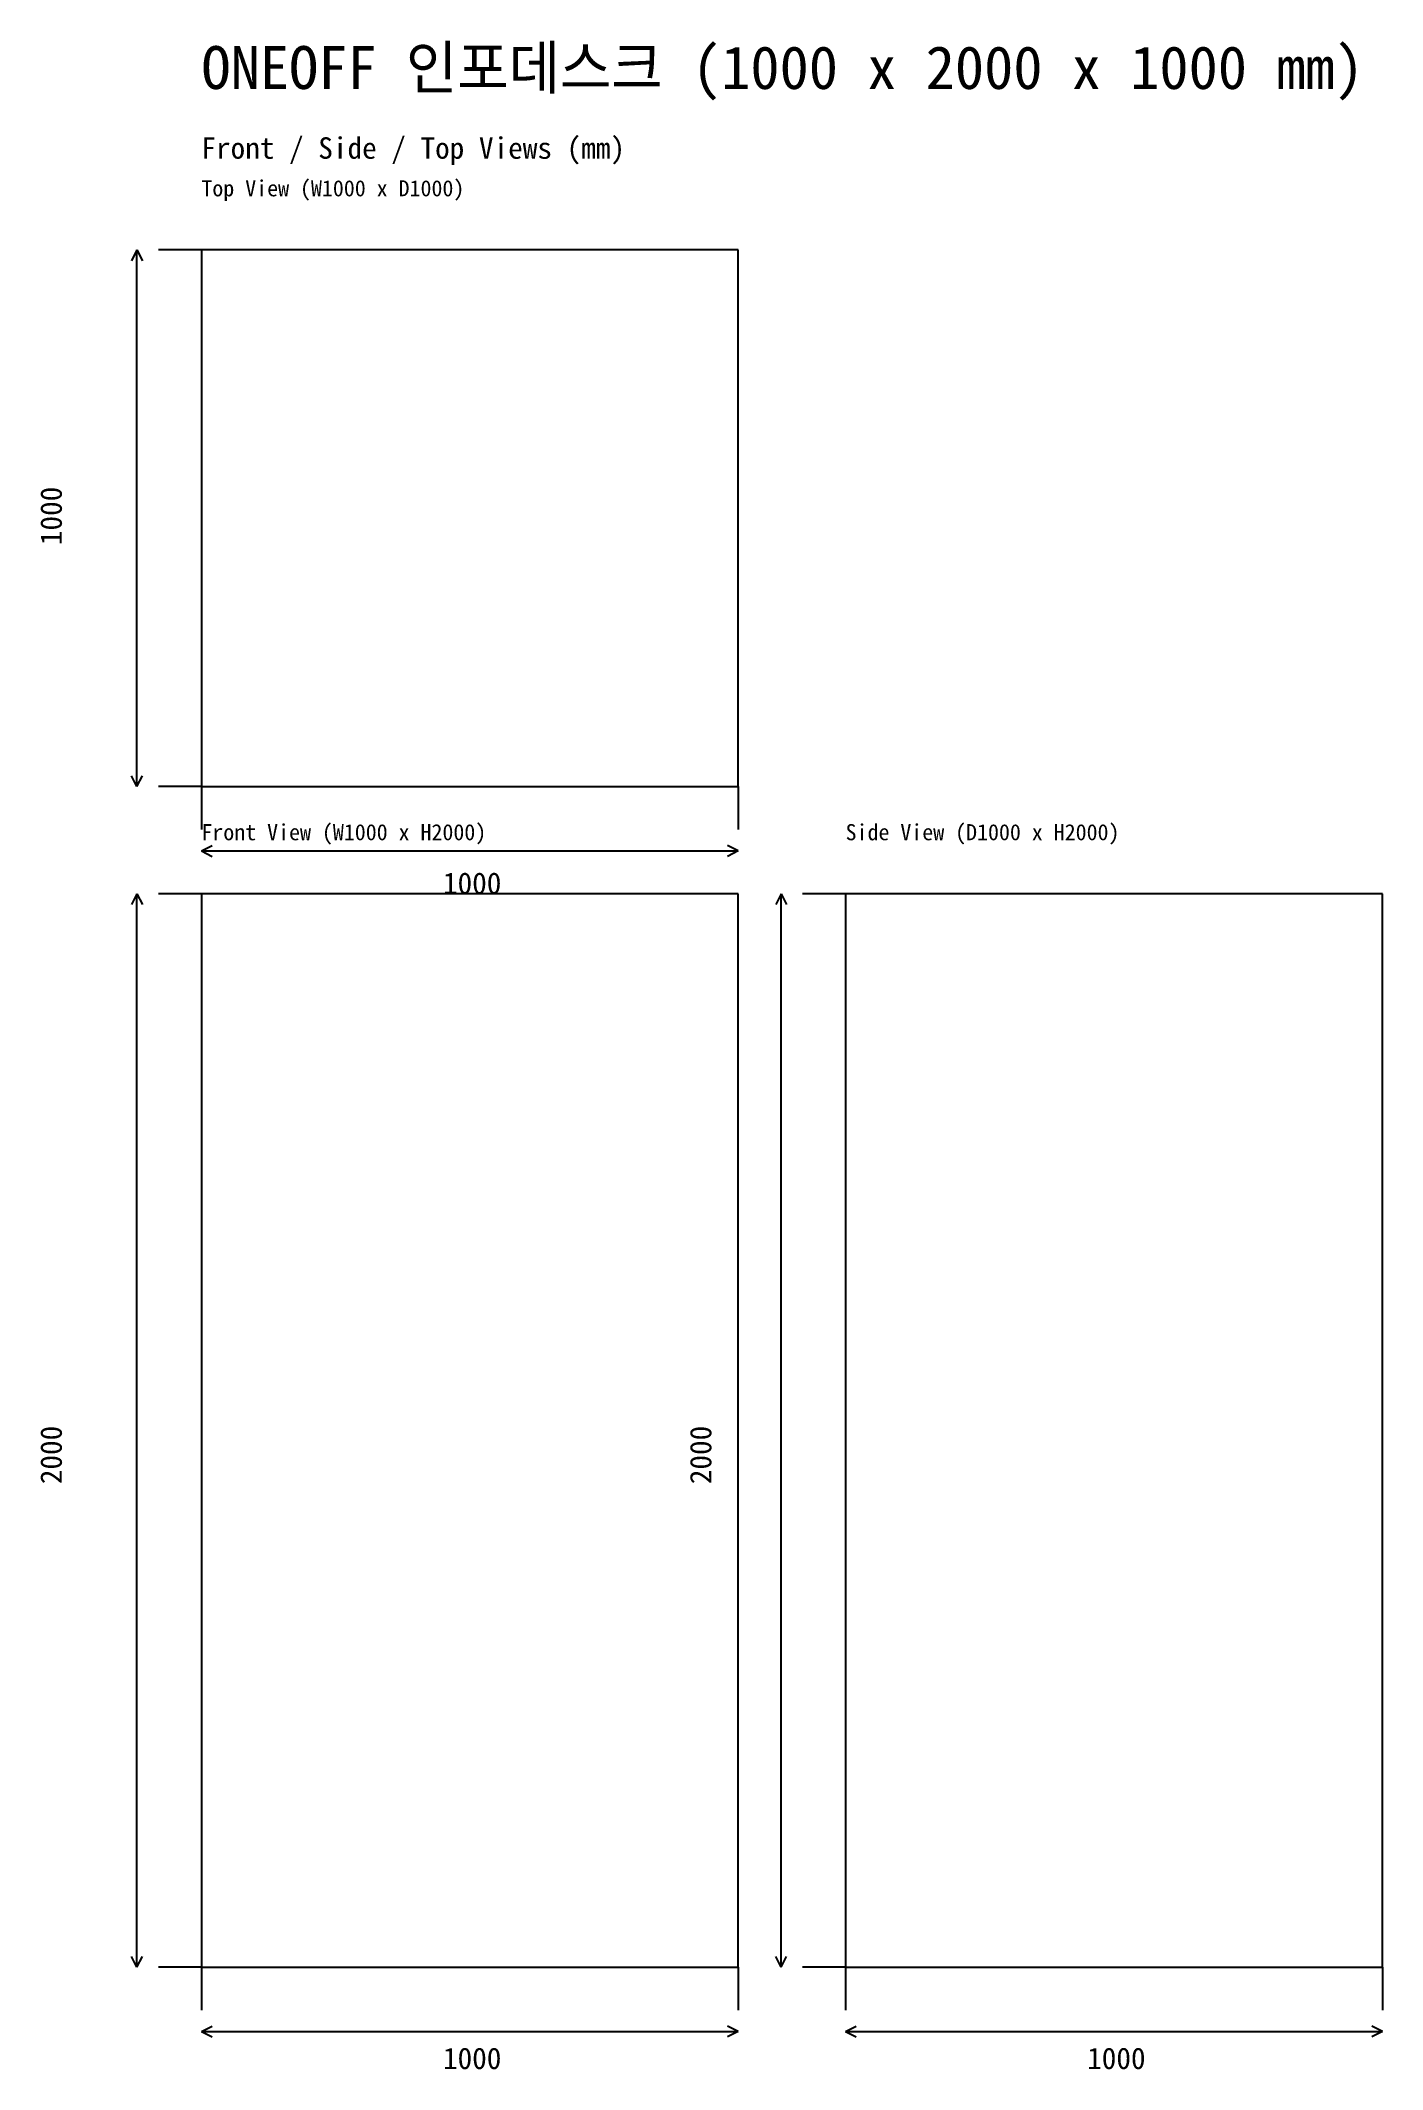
# Model space of a CAD drawing. Extents: x -300 to 2200, y -191 to 3590.
import ezdxf

# ---------------------------------------------------------------- set-up
doc = ezdxf.new("R2010")
doc.units = 0

msp = doc.modelspace()

# ---------------------------------------------------------------- linework, layer by layer
for p, q in [((-120, 3200), (-130, 3180)), ((-120, 2200), (-120, 3200)), ((-120, 3200), (-110, 3180)), ((0, 3200), (-80, 3200)), ((1000, 3200), (0, 3200)), ((0, 3200), (0, 2200)), ((1000, 2200), (1000, 3200)), ((-120, 2200), (-130, 2220)), ((-120, 2200), (-110, 2220)), ((0, 2200), (-80, 2200)), ((0, 2200), (1000, 2200)), ((0, 2200), (0, 2120)), ((1000, 2200), (1000, 2120)), ((0, 2080), (20, 2090)), ((0, 2080), (1000, 2080)), ((0, 2080), (20, 2070)), ((1000, 2080), (980, 2090)), ((1000, 2080), (980, 2070)), ((-120, 2000), (-130, 1980)), ((-120, 0), (-120, 2000)), ((-120, 2000), (-110, 1980)), ((0, 2000), (-80, 2000)), ((1000, 2000), (0, 2000)), ((0, 2000), (0, 0)), ((1000, 0), (1000, 2000)), ((1080, 2000), (1070, 1980)), ((1080, 0), (1080, 2000)), ((1080, 2000), (1090, 1980)), ((1200, 2000), (1120, 2000)), ((2200, 2000), (1200, 2000)), ((1200, 2000), (1200, 0)), ((2200, 0), (2200, 2000)), ((-120, 0), (-130, 20)), ((-120, 0), (-110, 20)), ((0, 0), (-80, 0)), ((0, 0), (1000, 0)), ((0, 0), (0, -80)), ((1000, 0), (1000, -80)), ((1080, 0), (1070, 20)), ((1080, 0), (1090, 20)), ((1200, 0), (1120, 0)), ((1200, 0), (2200, 0)), ((1200, 0), (1200, -80)), ((2200, 0), (2200, -80)), ((0, -120), (20, -110)), ((1000, -120), (980, -110)), ((1200, -120), (1220, -110)), ((2200, -120), (2180, -110)), ((0, -120), (1000, -120)), ((0, -120), (20, -130)), ((1000, -120), (980, -130)), ((1200, -120), (2200, -120)), ((1200, -120), (1220, -130)), ((2200, -120), (2180, -130))]:
    msp.add_line(p, q)

# ---------------------------------------------------------------- texts
for s, height, p in [('ONEOFF 인포데스크 (1000 x 2000 x 1000 mm)', 80, (0, 3500)), ('Front / Side / Top Views (mm)', 40, (0, 3370)), ('Top View (W1000 x D1000)', 30, (0, 3300)), ('Front View (W1000 x H2000)', 30, (0, 2100)), ('Side View (D1000 x H2000)', 30, (1200, 2100)), ('1000', 40, (450, 2000)), ('1000', 40, (450, -190)), ('1000', 40, (1650, -190))]:
    msp.add_text(s, height=height).set_placement(p)
for s, p in [('1000', (-260, 2650)), ('2000', (-260, 900)), ('2000', (950, 900))]:
    msp.add_text(s, height=40, rotation=90).set_placement(p)

doc.saveas('drawing.dxf')
